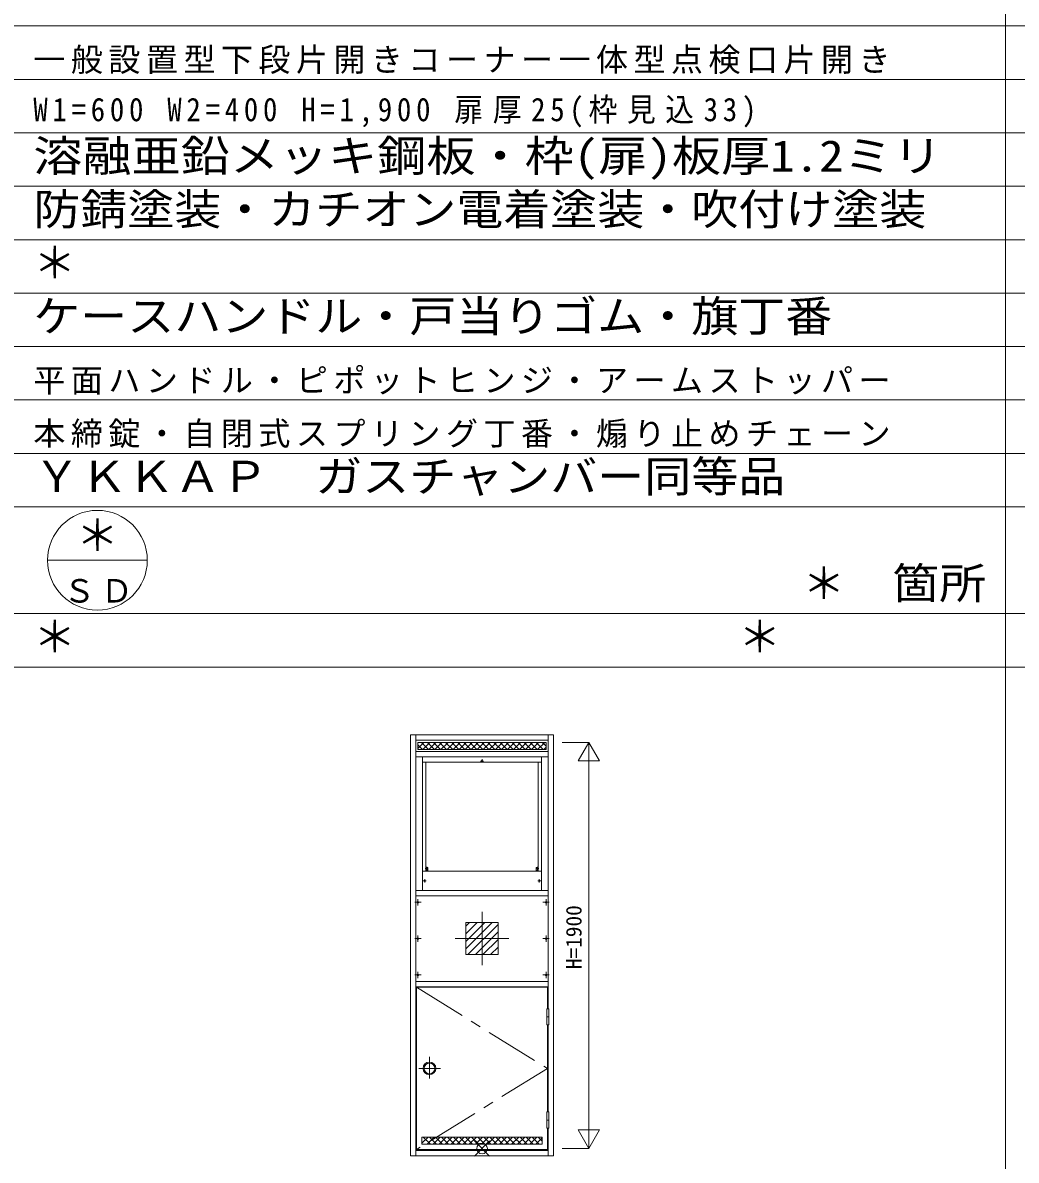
# Model space of a CAD drawing. Units: millimetres, scale not verified. Extents: x -14850 to 14850, y -10500 to 10500.
# Drawn here: x -9249 to -4599, y -5350 to -27 of the extents above; entities that cross this region are included whole.
import ezdxf
from ezdxf.enums import TextEntityAlignment as Align

# ---------------------------------------------------------------- set-up
doc = ezdxf.new("R2010")
doc.units = ezdxf.units.MM
doc.header["$LTSCALE"] = 50
doc.linetypes.add('CHAIN1', pattern=[8, 5, -1, 1, -1])
doc.linetypes.add('CHAIN2', pattern=[12, 9, -1, 1, -1])
doc.layers.add('0-0_0', color=7, linetype='Continuous')
for name, color, linetype, lineweight in [('0-1_USER1', 7, 'Continuous', 9), ('0-2_YKK_ZWAK', 7, 'Continuous', 9), ('0-3_YKK_11', 2, 'Continuous', 9), ('0-4_YKK_12', 4, 'Continuous', 9), ('0-5_YSS_K', 3, 'Continuous', 9)]:
    doc.layers.add(name, color=color, linetype=linetype, lineweight=lineweight)
doc.styles.add('ＭＳ ゴシック', font='')
doc.styles.get('ＭＳ ゴシック').set_extended_font_data('MS Gothic')

msp = doc.modelspace()

# ---------------------------------------------------------------- linework, layer by layer
at = {"layer": '0-1_USER1'}
for p, q in [((-4649.96, -8247.06), (-4649.96, 9617.94)), ((-13949.96, -42.06), (13950.04, -42.06)), ((-13949.96, -292.06), (13950.04, -292.06)), ((-13949.96, -542.06), (13950.04, -542.06)), ((-13949.96, -792.06), (13950.04, -792.06)), ((-13949.96, -1042.06), (13950.04, -1042.06)), ((-13949.96, -1292.06), (13950.04, -1292.06)), ((-13949.96, -1542.06), (13950.04, -1542.06)), ((-13949.96, -1792.06), (13950.04, -1792.06)), ((-13949.96, -2042.06), (13950.04, -2042.06)), ((-13949.96, -2292.06), (13950.04, -2292.06)), ((-9133.29, -2542.06), (-8666.63, -2542.06)), ((-13949.96, -2792.06), (13950.04, -2792.06)), ((-13949.96, -3042.06), (13950.04, -3042.06))]:
    msp.add_line(p, q, dxfattribs=at)
msp.add_circle((-8899.96, -2542.06), 233.33, dxfattribs=at)
at = {"layer": '0-2_YKK_ZWAK'}
for p, q in [((-7135.32, -5329.92), (-7064.61, -5259.21)), ((-7135.32, -5259.21), (-7064.61, -5329.92))]:
    msp.add_line(p, q, dxfattribs=at)
msp.add_circle((-7099.96, -5294.56), 25, dxfattribs=at)
at = {"layer": '0-3_YKK_11'}
for p, q in [((-6724.96, -3394.56), (-6599.96, -3394.56)), ((-6599.96, -3394.56), (-6599.96, -5294.56)), ((-6649.96, -5207.96), (-6549.96, -5207.96)), ((-6599.96, -5294.56), (-6649.96, -5207.96)), ((-6549.96, -5207.96), (-6599.96, -5294.56)), ((-6724.96, -5294.56), (-6599.96, -5294.56))]:
    msp.add_line(p, q, dxfattribs=at)
msp.add_lwpolyline([(-6549.96, -3481.17), (-6599.96, -3394.56), (-6649.96, -3481.17)], close=True, dxfattribs=at)
at = {"layer": '0-4_YKK_12'}
for p, q in [((-7434.96, -3359.56), (-6764.96, -3359.56)), ((-7434.96, -3359.56), (-7434.96, -5329.56)), ((-7409.96, -3359.56), (-7409.96, -5329.56)), ((-7409.96, -3384.56), (-6789.96, -3384.56)), ((-7399.96, -3394.56), (-6799.96, -3394.56)), ((-7399.96, -3422.31), (-7372.22, -3394.56)), ((-7399.96, -3394.56), (-7399.96, -3427.56)), ((-7399.96, -3406.28), (-7378.68, -3427.56)), ((-7383.39, -3394.56), (-7350.39, -3427.56)), ((-7376.93, -3427.56), (-7343.93, -3394.56)), ((-7355.11, -3394.56), (-7322.11, -3427.56)), ((-7348.65, -3427.56), (-7315.65, -3394.56)), ((-7326.82, -3394.56), (-7293.82, -3427.56)), ((-7320.36, -3427.56), (-7287.36, -3394.56)), ((-7298.54, -3394.56), (-7265.54, -3427.56)), ((-7292.08, -3427.56), (-7259.08, -3394.56)), ((-7270.25, -3394.56), (-7237.25, -3427.56)), ((-7263.79, -3427.56), (-7230.79, -3394.56)), ((-7241.97, -3394.56), (-7208.97, -3427.56)), ((-7235.51, -3427.56), (-7202.51, -3394.56)), ((-7213.69, -3394.56), (-7180.69, -3427.56)), ((-7207.22, -3427.56), (-7174.22, -3394.56)), ((-7185.4, -3394.56), (-7152.4, -3427.56)), ((-7178.94, -3427.56), (-7145.94, -3394.56)), ((-7157.12, -3394.56), (-7124.12, -3427.56)), ((-7150.66, -3427.56), (-7117.66, -3394.56)), ((-7128.83, -3394.56), (-7095.83, -3427.56)), ((-7122.37, -3427.56), (-7089.37, -3394.56)), ((-7100.55, -3394.56), (-7067.55, -3427.56)), ((-7094.09, -3427.56), (-7061.09, -3394.56)), ((-7072.26, -3394.56), (-7039.27, -3427.56)), ((-7065.8, -3427.56), (-7032.8, -3394.56)), ((-7043.98, -3394.56), (-7010.98, -3427.56)), ((-7037.52, -3427.56), (-7004.52, -3394.56)), ((-7015.7, -3394.56), (-6982.7, -3427.56)), ((-7009.24, -3427.56), (-6976.23, -3394.56)), ((-6987.41, -3394.56), (-6954.41, -3427.56)), ((-6980.95, -3427.56), (-6947.95, -3394.56)), ((-6959.13, -3394.56), (-6926.13, -3427.56)), ((-6952.67, -3427.56), (-6919.67, -3394.56)), ((-6930.84, -3394.56), (-6897.84, -3427.56)), ((-6924.38, -3427.56), (-6891.38, -3394.56)), ((-6902.56, -3394.56), (-6869.56, -3427.56)), ((-6896.1, -3427.56), (-6863.1, -3394.56)), ((-6874.28, -3394.56), (-6841.28, -3427.56)), ((-6867.81, -3427.56), (-6834.81, -3394.56)), ((-6845.99, -3394.56), (-6812.99, -3427.56)), ((-6839.53, -3427.56), (-6806.53, -3394.56)), ((-6817.71, -3394.56), (-6799.96, -3412.31)), ((-6799.96, -3394.56), (-6799.96, -3427.56)), ((-6789.96, -3359.56), (-6789.96, -4640.56)), ((-6764.96, -5329.56), (-6764.96, -3359.56)), ((-6789.96, -3437.56), (-7409.96, -3437.56)), ((-6799.96, -3427.56), (-7399.96, -3427.56)), ((-6811.25, -3427.56), (-6799.96, -3416.28)), ((-7409.96, -3462.56), (-6789.96, -3462.56)), ((-7377.96, -4087.56), (-7377.96, -3462.56)), ((-7377.96, -3487.56), (-6821.96, -3487.56)), ((-7362.96, -3997.56), (-7362.96, -3487.56)), ((-6836.96, -3997.56), (-6836.96, -3487.56)), ((-6821.96, -4087.56), (-6821.96, -3462.56)), ((-7352.96, -3979.56), (-7362.96, -3979.56)), ((-7352.96, -3994.56), (-7352.96, -3979.56)), ((-6846.96, -3979.56), (-6836.96, -3979.56)), ((-6846.96, -3994.56), (-6846.96, -3979.56)), ((-7377.96, -3997.56), (-6821.96, -3997.56)), ((-7352.96, -3994.56), (-7362.96, -3994.56)), ((-6846.96, -3994.56), (-6836.96, -3994.56)), ((-7409.96, -4087.56), (-6789.96, -4087.56)), ((-7409.96, -4112.56), (-6789.96, -4112.56)), ((-7024.96, -4237.56), (-7174.96, -4237.56)), ((-7174.96, -4325.43), (-7087.09, -4237.56)), ((-7174.96, -4360.79), (-7051.74, -4237.56)), ((-7174.96, -4290.08), (-7122.45, -4237.56)), ((-7174.96, -4254.72), (-7157.8, -4237.56)), ((-7174.96, -4237.56), (-7174.96, -4387.56)), ((-7166.38, -4387.56), (-7024.96, -4246.14)), ((-7024.96, -4387.56), (-7024.96, -4237.56)), ((-7131.03, -4387.56), (-7024.96, -4281.5)), ((-7095.67, -4387.56), (-7024.96, -4316.85)), ((-7060.32, -4387.56), (-7024.96, -4352.21)), ((-7174.96, -4387.56), (-7024.96, -4387.56)), ((-7409.96, -4512.56), (-6789.96, -4512.56)), ((-7409.96, -4537.56), (-6789.96, -4537.56)), ((-7405.96, -4540.56), (-6793.96, -4540.56)), ((-7405.96, -4540.56), (-7405.96, -5299.56)), ((-6793.96, -4540.56), (-6793.96, -4640.56)), ((-6793.96, -4602.56), (-6793.96, -4640.56)), ((-6789.96, -4602.56), (-6789.96, -4640.56)), ((-6793.96, -4716.56), (-6793.96, -5123.56)), ((-6789.96, -4716.56), (-6789.96, -5123.56)), ((-6793.96, -5199.56), (-6793.96, -5299.56)), ((-6789.96, -5199.56), (-6789.96, -5329.56)), ((-7380.96, -5241.56), (-6818.96, -5241.56)), ((-7380.96, -5269.88), (-7352.65, -5241.56)), ((-7380.96, -5241.56), (-7380.96, -5274.56)), ((-7374.68, -5241.56), (-7341.68, -5274.56)), ((-7357.36, -5274.56), (-7324.36, -5241.56)), ((-7346.39, -5241.56), (-7313.39, -5274.56)), ((-7329.08, -5274.56), (-7296.08, -5241.56)), ((-7318.11, -5241.56), (-7285.11, -5274.56)), ((-7300.79, -5274.56), (-7267.79, -5241.56)), ((-7289.82, -5241.56), (-7256.82, -5274.56)), ((-7272.51, -5274.56), (-7239.51, -5241.56)), ((-7261.54, -5241.56), (-7228.54, -5274.56)), ((-7244.22, -5274.56), (-7211.22, -5241.56)), ((-7233.26, -5241.56), (-7200.25, -5274.56)), ((-7215.94, -5274.56), (-7182.94, -5241.56)), ((-7204.97, -5241.56), (-7171.97, -5274.56)), ((-7187.66, -5274.56), (-7154.66, -5241.56)), ((-7176.69, -5241.56), (-7143.69, -5274.56)), ((-7159.37, -5274.56), (-7126.37, -5241.56)), ((-7148.4, -5241.56), (-7115.4, -5274.56)), ((-7131.09, -5274.56), (-7098.09, -5241.56)), ((-7120.12, -5241.56), (-7087.12, -5274.56)), ((-7102.8, -5274.56), (-7069.8, -5241.56)), ((-7091.83, -5241.56), (-7058.83, -5274.56)), ((-7074.52, -5274.56), (-7041.52, -5241.56)), ((-7063.55, -5241.56), (-7030.55, -5274.56)), ((-7046.23, -5274.56), (-7013.23, -5241.56)), ((-7035.27, -5241.56), (-7002.26, -5274.56)), ((-7017.95, -5274.56), (-6984.95, -5241.56)), ((-7006.98, -5241.56), (-6973.98, -5274.56)), ((-6989.67, -5274.56), (-6956.67, -5241.56)), ((-6978.7, -5241.56), (-6945.7, -5274.56)), ((-6961.38, -5274.56), (-6928.38, -5241.56)), ((-6950.41, -5241.56), (-6917.41, -5274.56)), ((-6933.1, -5274.56), (-6900.1, -5241.56)), ((-6922.13, -5241.56), (-6889.13, -5274.56)), ((-6904.81, -5274.56), (-6871.81, -5241.56)), ((-6893.84, -5241.56), (-6860.84, -5274.56)), ((-6876.53, -5274.56), (-6843.53, -5241.56)), ((-6865.56, -5241.56), (-6832.56, -5274.56)), ((-6848.24, -5274.56), (-6818.96, -5245.28)), ((-6837.28, -5241.56), (-6818.96, -5259.88)), ((-6818.96, -5241.56), (-6818.96, -5274.56)), ((-7409.96, -5304.56), (-6789.96, -5304.56)), ((-7405.96, -5299.56), (-6793.96, -5299.56)), ((-7400.96, -5304.56), (-6789.96, -5304.56)), ((-7380.96, -5274.56), (-6818.96, -5274.56)), ((-7434.96, -5329.56), (-6764.96, -5329.56))]:
    msp.add_line(p, q, dxfattribs=at)
at = {"layer": '0-4_YKK_12', "linetype": 'CHAIN1'}
for p, q in [((-7093.19, -3481.56), (-7106.78, -3481.56)), ((-7099.96, -3488.89), (-7099.96, -3473.61)), ((-7365.75, -3984.56), (-7352.17, -3984.56)), ((-7358.98, -3991.89), (-7358.98, -3976.61)), ((-6834.19, -3984.56), (-6847.77, -3984.56)), ((-6840.96, -3991.89), (-6840.96, -3976.61)), ((-7374.75, -4042.56), (-7361.17, -4042.56)), ((-7367.98, -4049.89), (-7367.98, -4034.61)), ((-6838.73, -4042.56), (-6825.15, -4042.56)), ((-6831.96, -4049.89), (-6831.96, -4034.61)), ((-7099.96, -4437.56), (-7099.96, -4187.56)), ((-7224.96, -4312.56), (-6974.96, -4312.56)), ((-7405.96, -4540.56), (-6793.96, -4920.06)), ((-6793.96, -4920.06), (-7405.96, -5299.56))]:
    msp.add_line(p, q, dxfattribs=at)
at = {"layer": '0-4_YKK_12', "linetype": 'CHAIN2'}
for p, q in [((-7414.96, -4142.56), (-7384.96, -4142.56)), ((-7399.96, -4127.56), (-7399.96, -4157.56)), ((-6784.96, -4142.56), (-6814.96, -4142.56)), ((-6799.96, -4127.56), (-6799.96, -4157.56)), ((-7399.96, -4297.56), (-7399.96, -4327.56)), ((-6799.96, -4297.56), (-6799.96, -4327.56)), ((-7414.96, -4312.56), (-7384.96, -4312.56)), ((-6784.96, -4312.56), (-6814.96, -4312.56)), ((-7399.96, -4467.56), (-7399.96, -4497.56)), ((-6799.96, -4467.56), (-6799.96, -4497.56)), ((-7414.96, -4482.56), (-7384.96, -4482.56)), ((-6784.96, -4482.56), (-6814.96, -4482.56))]:
    msp.add_line(p, q, dxfattribs=at)
at = {"layer": '0-4_YKK_12'}
for centre, radius in [((-7099.96, -3481.56), 2.5), ((-7358.98, -3984.56), 2.5), ((-6840.96, -3984.56), 2.5), ((-7367.98, -4042.56), 2.5), ((-6831.96, -4042.56), 2.5), ((-7399.96, -4142.56), 3.5), ((-6799.96, -4142.56), 3.5), ((-7399.96, -4312.56), 3.5), ((-6799.96, -4312.56), 3.5), ((-7399.96, -4482.56), 3.5), ((-6799.96, -4482.56), 3.5)]:
    msp.add_circle(centre, radius, dxfattribs=at)
at = {"layer": '0-5_YSS_K'}
for p, q in [((-6796.96, -4640.56), (-6796.96, -4716.56)), ((-6796.96, -4678.56), (-6786.96, -4678.56)), ((-6786.96, -4640.56), (-6786.96, -4716.56)), ((-6796.96, -4716.56), (-6786.96, -4716.56)), ((-6796.96, -5123.56), (-6786.96, -5123.56)), ((-6796.96, -5123.56), (-6796.96, -5199.56)), ((-6796.96, -5161.56), (-6786.96, -5161.56)), ((-6786.96, -5123.56), (-6786.96, -5199.56)), ((-6796.96, -5199.56), (-6786.96, -5199.56))]:
    msp.add_line(p, q, dxfattribs=at)
at = {"layer": '0-5_YSS_K', "linetype": 'CHAIN1'}
for p, q in [((-7345.9, -4866.4), (-7345.9, -4967.49)), ((-7395.51, -4920.06), (-7294.42, -4920.06))]:
    msp.add_line(p, q, dxfattribs=at)
at = {"layer": '0-5_YSS_K'}
msp.add_lwpolyline([(-6796.96, -4640.56), (-6793.96, -4640.56), (-6786.96, -4640.56)], dxfattribs=at)
for radius in [30, 25]:
    msp.add_circle((-7345.9, -4920.06), radius, dxfattribs=at)

# ---------------------------------------------------------------- texts
at = {"layer": '0-0_0', "style": 'ＭＳ ゴシック'}
for s, width, p in [('溶融亜鉛メッキ鋼板・枠(扉)板厚1.2ミリ', 1.15, (-9199.96, -767.06)), ('防錆塗装・カチオン電着塗装・吹付け塗装', 1.1, (-9199.96, -1017.06)), ('ケースハンドル・戸当りゴム・旗丁番', 1.1, (-9199.96, -1517.06)), ('ＹＫＫＡＰ\u3000ガスチャンバー同等品', 1.1, (-9199.96, -2267.06))]:
    msp.add_text(s, height=146.6, dxfattribs=dict(at, width=width)).set_placement(p, align=Align.BOTTOM_LEFT)
for p in [(-9199.96, -1267.06), (-8999.96, -2542.06), (-5599.96, -2767.06), (-9199.96, -3017.06), (-5899.96, -3017.06)]:
    msp.add_text('＊', height=146.6, dxfattribs=at).set_placement(p, align=Align.BOTTOM_LEFT)
at = {"layer": '0-0_0', "char_height": 110, "attachment_point": 7, "style": 'ＭＳ ゴシック'}
for s, insert in [('\\T1.17;一般設置型下段片開きコーナー一体型点検口片開き', (-9199.96, -267.06)), ('\\T1.33;\\W0.9;W1=600\\~W2=400\\~H=1,900\\~扉厚25(枠見込33)', (-9199.96, -517.06)), ('\\T1.17;平面ハンドル・ピポットヒンジ・アームストッパー', (-9199.96, -1767.06)), ('\\T1.17;本締錠・自閉式スプリング丁番・煽り止めチェーン', (-9199.96, -2017.06))]:
    msp.add_mtext(s, dxfattribs=dict(at, insert=insert))
at = {"layer": '0-1_USER1', "style": 'ＭＳ ゴシック', "width": 1.1}
msp.add_text('箇所', height=146.6, dxfattribs=at).set_placement((-5179.96, -2767.06), align=Align.BOTTOM_LEFT)
at = {"layer": '0-1_USER1', "insert": (-9059.96, -2742.06), "char_height": 110, "attachment_point": 7, "style": 'ＭＳ ゴシック'}
msp.add_mtext('\\T1.17;ＳＤ', dxfattribs=at)
at = {"layer": '0-3_YKK_11', "color": 4, "style": 'ＭＳ ゴシック'}
msp.add_text('H=1900', height=73.31, rotation=90, dxfattribs=at).set_placement((-6611.96, -4455.56), align=Align.BOTTOM_LEFT)

doc.saveas('drawing.dxf')
